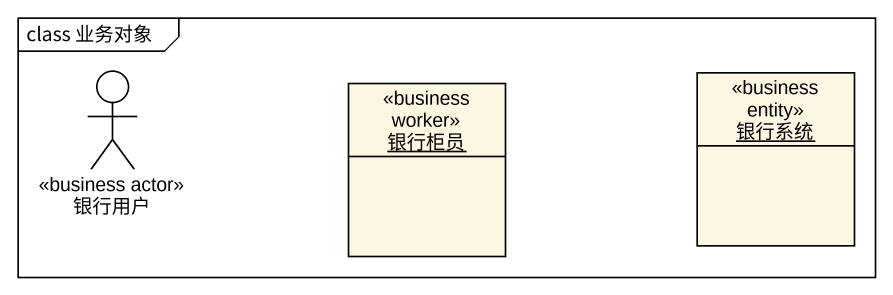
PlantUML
@startuml
mainframe class 业务对象
allowmixing
hide circle
hide empty members
actor 银行用户 <<business actor>>
object 银行柜员 <<business worker>>
object 银行系统 <<business entity>>
@enduml
